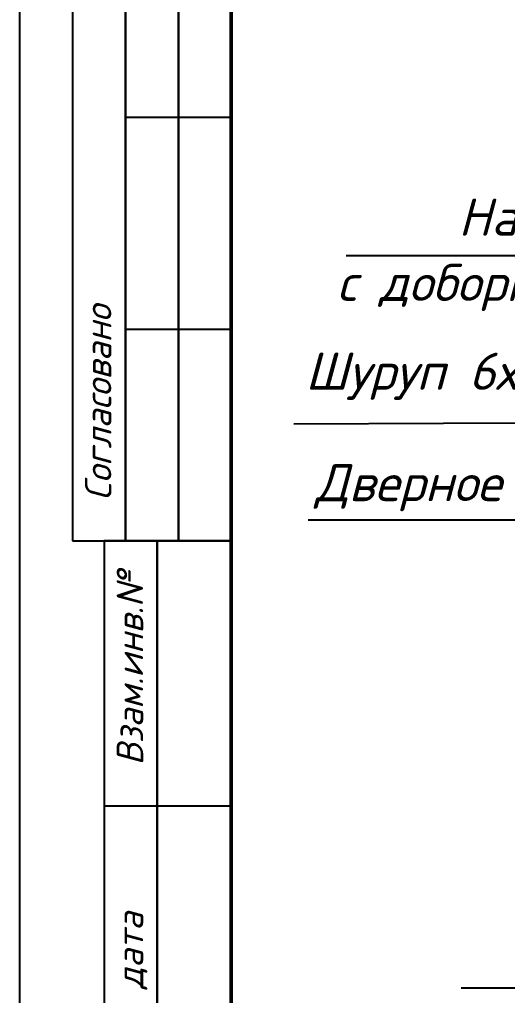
# Paper-space layout '24 (Испр)' of a CAD drawing. Header units: millimetres. Extents: x 215 to 14640, y -3257 to 166.
# Drawn here: x 1281.2 to 1327.3, y -3101.6 to -3009.5 of the extents above; entities that cross this region are included whole.
import ezdxf
from ezdxf.enums import TextEntityAlignment as Align

# ---------------------------------------------------------------- set-up
doc = ezdxf.new("R2010")
doc.units = ezdxf.units.MM
doc.layers.add('PDF _0', color=7, linetype='Continuous')
doc.layers.add('PDF _Текст', color=7, linetype='Continuous')
doc.styles.add('PDF ISOCPEUR Italic', font='isocpeui.ttf')
doc.styles.add('М2.5', font='isocpeui.ttf', dxfattribs={"height": 2.5})
doc.styles.add('М3', font='isocpeui.ttf', dxfattribs={"height": 3})

# ---------------------------------------------------------------- blocks, each defined once
blk = doc.blocks.new('*U691')
for points in [[(0, 0), (420, 0), (420, 297), (0, 297)], [(5, 90), (10, 90), (10, 155), (5, 155)], [(10, 90), (15, 90), (15, 155), (10, 155)], [(15, 90), (20, 90), (20, 155), (15, 155)], [(8, 5), (13, 5), (13, 90), (8, 90)], [(13, 5), (20, 5), (20, 90), (13, 90)]]:
    blk.add_lwpolyline(points, close=True)
at = {"const_width": 0.35}
blk.add_lwpolyline([(20, 5), (415, 5), (415, 292), (20, 292)], close=True, dxfattribs=at)
for points in [[(10, 130), (20, 130)], [(10, 110), (20, 110)], [(8, 65), (20, 65)]]:
    blk.add_lwpolyline(points)
at = {"style": 'М2.5'}
for s, p in [('Согласовано', (8.677, 93.804)), ('Взам.инв.№', (11.677, 68.804)), ('Подп. и дата', (11.677, 33.804))]:
    blk.add_text(s, height=2.5, rotation=90, dxfattribs=at).set_placement(p)
for tag, height, p in [('ГРАФА_ЗАКАЗЧИК', 2.5, (300.054, 55)), ('ГРАФА_10Ф3-1', 2.5, (231, 32.5)), ('ГРАФА_13Ф3-1', 2.5, (286, 32.5)), ('ГРАФА_10Ф3-2', 2.5, (231, 27.5)), ('ГРАФА_13Ф3-2', 2.5, (286, 27.5)), ('ГРАФА_10Ф3-3', 2.5, (231, 22.5)), ('ГРАФА_13Ф3-3', 2.5, (286, 22.5)), ('ГРАФА_10Ф3-4', 2.5, (231, 17.5)), ('ГРАФА_13Ф3-4', 2.5, (286, 17.5)), ('ГРАФА_10Ф3-5', 2.5, (231, 12.5)), ('ГРАФА_13Ф3-5', 2.5, (286, 12.5)), ('ГРАФА_10Ф3-6', 2.5, (231, 7.5)), ('ГРАФА_13Ф3-6', 2.5, (286, 7.5)), ('СВОЙСТВА_2', 3, (375.573, 2.5)), ('ФОРМАТ', 3, (353.515, 2.5))]:
    blk.add_attdef(tag, text='', height=height, dxfattribs=at).set_placement(p, align=Align.MIDDLE_LEFT)
at = {"style": 'М3'}
for tag, p in [('ГРАФА_1Ф3', (355, 55)), ('ГРАФА_6Ф3', (372.5, 25)), ('ГРАФА_7Ф3', (388.5, 25)), ('ГРАФА_8Ф3', (406, 25))]:
    blk.add_attdef(tag, text='', height=3, dxfattribs=at).set_placement(p, align=Align.MIDDLE_CENTER)
at = {"lineweight": 30, "flags": 104}
for tag, height, p in [('ГРАФА_2Ф3', 2.4, (355, 42.5)), ('ГРАФА_3Ф3', 2.5, (330, 27.5)), ('ГРАФА_4Ф3', 2.5, (330, 12.5))]:
    blk.add_attdef(tag, text='', height=height, dxfattribs=at).set_placement(p, align=Align.MIDDLE_CENTER)

psp = doc.layouts.new('24 (Испр)')

# ---------------------------------------------------------------- linework, layer by layer
psp.add_lwpolyline([(1367.934, -3031.777), (1312.098, -3031.777)])
at = {"layer": 'PDF _0', "lineweight": 25}
for points in [[(1377.737, -3071.861), (1363.681, -3047.405), (1307.151, -3047.647)], [(1354.968, -3064.413), (1347.733, -3056.71), (1346.967, -3056.71), (1308.512, -3056.71)], [(1386.036, -3078.798), (1370.686, -3100.917), (1366.686, -3100.917), (1322.952, -3100.917)]]:
    psp.add_lwpolyline(points, dxfattribs=at)

# ---------------------------------------------------------------- block references
psp.add_blockref('*U691', (1281.243, -3148.683))

# ---------------------------------------------------------------- texts
at = {"layer": 'PDF _Текст', "attachment_point": 4, "style": 'PDF ISOCPEUR Italic'}
for s, insert, char_height in [('Наличник', (1322.677, -3028.11), 3.4999), ('с доборными элементами', (1311.232, -3034.757), 3.49992), ('Шуруп 6х25 ГОСТ 115-80', (1308.227, -3043.142), 3.49992), ('Дверное полотно', (1309.173, -3053.655), 3.49992)]:
    psp.add_mtext(s, dxfattribs=dict(at, insert=insert, char_height=char_height))

doc.saveas('drawing.dxf')
